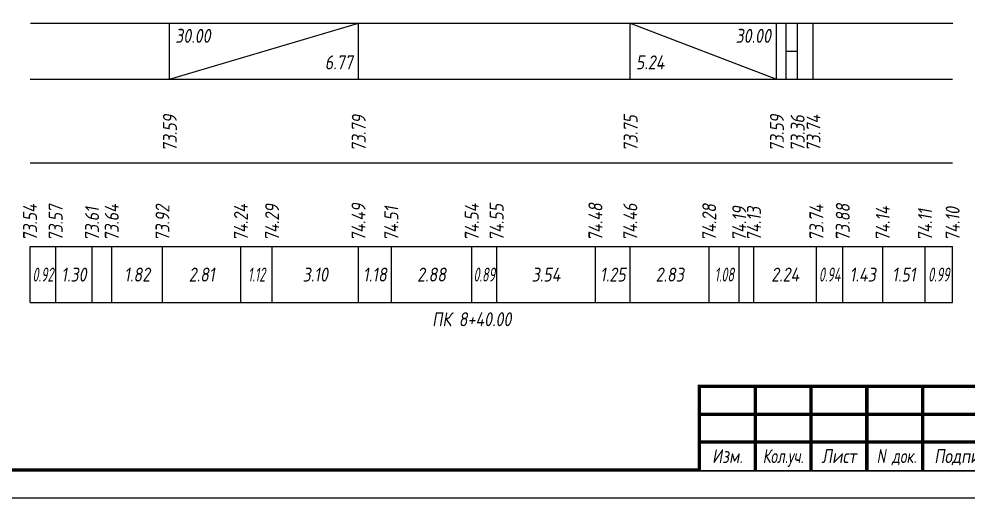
# Model space of a CAD drawing. Extents: x -717 to 1451, y -133302 to 233.
# Drawn here: x 78 to 248.3, y -13265.4 to -13179.7 of the extents above; entities that cross this region are included whole.
import ezdxf
from ezdxf.enums import TextEntityAlignment as Align

# ---------------------------------------------------------------- set-up
doc = ezdxf.new("R2010")
doc.units = 0
for name, color, linetype in [('Зарамочное оформление', 7, 'Continuous'), ('Код_510', 7, 'Continuous'), ('Код_516', 1, 'Continuous'), ('Подписи поперечников', 7, 'Continuous'), ('Таблица', 7, 'Continuous')]:
    doc.layers.add(name, color=color, linetype=linetype)
doc.styles.add('М', font='romand.shx', dxfattribs={"width": 0.8, "oblique": 10, "height": 2.5})

# ---------------------------------------------------------------- blocks, each defined once
blk = doc.blocks.new('Штамп')
at = {"linetype": 'Continuous'}
blk.add_wipeout([(199.95, -411.25), (384.95, -411.25), (384.95, -426.25), (199.95, -426.25)], dxfattribs=at).dxf.layer = 'Зарамочное оформление'
at = {"layer": 'Зарамочное оформление', "linetype": 'Continuous', "lineweight": -3, "const_width": 0.6, "flags": 128}
for points in [[(199.95, -426.25), (199.95, -411.25), (384.95, -411.25)], [(209.95, -411.25), (209.95, -426.25)], [(219.95, -411.25), (219.95, -426.25)], [(229.95, -411.25), (229.95, -426.25)], [(239.95, -411.25), (239.95, -426.25)], [(199.95, -416.25), (264.95, -416.25)], [(199.95, -421.25), (264.95, -421.25)]]:
    blk.add_lwpolyline(points, dxfattribs=at)
at = {"layer": 'Зарамочное оформление', "linetype": 'Continuous', "style": 'М', "oblique": 10}
for s, width, p in [('Изм.', 0.8, (204.95, -423.75)), ('Кол.уч.', 0.7, (214.95, -423.75)), ('Лист', 0.8, (224.95, -423.75)), ('N док.', 0.7, (235.28, -423.75)), ('Подпись', 0.8, (247.45, -423.75))]:
    blk.add_text(s, height=2.5, dxfattribs=dict(at, width=width)).set_placement(p, align=Align.MIDDLE_CENTER)
blk = doc.blocks.new('шифр')
blk.add_blockref('Штамп', (0, -12894))

msp = doc.modelspace()

# ---------------------------------------------------------------- linework, layer by layer
at = {"flags": 128}
msp.add_lwpolyline([(-30.054, -13265.421), (389.946, -13265.421), (389.946, -12968.421), (-30.054, -12968.421)], close=True, dxfattribs=at)
at = {"const_width": 0.6, "flags": 128}
msp.add_lwpolyline([(-10.054, -13260.421), (384.946, -13260.421), (384.946, -12973.421), (-10.054, -12973.421)], close=True, dxfattribs=at)
at = {"layer": 'Код_510'}
for p, q in [((79.946, -13230.421), (79.946, -13220.421)), ((84.543, -13230.421), (84.543, -13220.421)), ((91.058, -13230.421), (91.058, -13220.421)), ((94.591, -13230.421), (94.591, -13220.421)), ((103.681, -13230.421), (103.681, -13220.421)), ((117.743, -13230.421), (117.743, -13220.421)), ((123.329, -13230.421), (123.329, -13220.421)), ((138.814, -13230.421), (138.814, -13220.421)), ((144.71, -13230.421), (144.71, -13220.421)), ((159.13, -13230.421), (159.13, -13220.421)), ((163.591, -13230.421), (163.591, -13220.421)), ((181.298, -13230.421), (181.298, -13220.421)), ((187.55, -13230.421), (187.55, -13220.421)), ((201.696, -13230.421), (201.696, -13220.421)), ((207.084, -13230.421), (207.084, -13220.421)), ((209.72, -13230.421), (209.72, -13220.421)), ((220.921, -13230.421), (220.921, -13220.421)), ((225.64, -13230.421), (225.64, -13220.421)), ((232.807, -13230.421), (232.807, -13220.421)), ((240.38, -13230.421), (240.38, -13220.421)), ((245.339, -13230.421), (245.339, -13220.421))]:
    msp.add_line(p, q, dxfattribs=at)
at = {"layer": 'Код_516'}
for p, q in [((104.946, -13190.421), (104.946, -13180.421)), ((104.946, -13190.421), (138.814, -13180.421)), ((138.814, -13190.421), (138.814, -13180.421)), ((187.55, -13190.421), (187.55, -13180.421)), ((187.55, -13180.421), (213.772, -13190.421)), ((213.772, -13190.421), (213.772, -13180.421)), ((215.493, -13190.421), (215.493, -13180.421)), ((217.493, -13190.421), (217.493, -13180.421)), ((220.339, -13190.421), (220.339, -13180.421)), ((215.493, -13185.421), (217.493, -13185.421))]:
    msp.add_line(p, q, dxfattribs=at)
at = {"layer": 'Таблица'}
for p, q in [((80, -13180.421), (245.393, -13180.421)), ((79.946, -13190.421), (245.339, -13190.421)), ((79.946, -13205.421), (245.339, -13205.421)), ((79.946, -13220.421), (245.339, -13220.421)), ((79.946, -13230.421), (245.339, -13230.421))]:
    msp.add_line(p, q, dxfattribs=at)

# ---------------------------------------------------------------- texts
at = {"layer": 'Код_510', "style": 'М', "oblique": 10, "width": 0.8}
for s, p in [('73.54', (79.946, -13219.421)), ('73.57', (84.543, -13219.421)), ('73.64', (94.591, -13219.421)), ('73.92', (103.681, -13219.421)), ('74.24', (117.743, -13219.421)), ('74.29', (123.329, -13219.421)), ('74.49', (138.814, -13219.421)), ('74.54', (159.13, -13219.421)), ('74.55', (163.591, -13219.421)), ('74.48', (181.298, -13219.421)), ('74.46', (187.55, -13219.421)), ('74.28', (201.696, -13219.421)), ('73.74', (220.921, -13219.421)), ('73.88', (225.64, -13219.421)), ('73.61', (91.058, -13219.421)), ('74.51', (144.71, -13219.421)), ('74.19', (207.084, -13219.421)), ('74.13', (209.72, -13219.421)), ('74.14', (232.807, -13219.421)), ('74.11', (240.38, -13219.421)), ('74.10', (245.339, -13219.421))]:
    msp.add_text(s, height=2.5, rotation=90, dxfattribs=at).set_placement(p, align=Align.MIDDLE_LEFT)
at = {"layer": 'Код_510', "style": 'М', "oblique": 10}
for s, width, p in [('0.92', 0.6, (82.244, -13225.421)), ('1.30', 0.8, (87.8, -13225.421)), ('1.82', 0.8, (99.136, -13225.421)), ('2.81', 0.8, (110.712, -13225.421)), ('1.12', 0.6, (120.536, -13225.421)), ('3.10', 0.8, (131.072, -13225.421)), ('1.18', 0.8, (141.762, -13225.421)), ('2.88', 0.8, (151.92, -13225.421)), ('0.89', 0.6, (161.361, -13225.421)), ('3.54', 0.8, (172.445, -13225.421)), ('1.25', 0.8, (184.424, -13225.421)), ('2.83', 0.8, (194.623, -13225.421)), ('1.08', 0.6, (204.39, -13225.421)), ('2.24', 0.8, (215.321, -13225.421)), ('0.94', 0.6, (223.281, -13225.421)), ('1.43', 0.8, (229.223, -13225.421)), ('1.51', 0.8, (236.593, -13225.421)), ('0.99', 0.6, (242.86, -13225.421))]:
    msp.add_text(s, height=2.5, dxfattribs=dict(at, width=width)).set_placement(p, align=Align.MIDDLE_CENTER)
at = {"layer": 'Код_516', "style": 'М', "oblique": 10, "width": 0.8}
msp.add_text('30.00', height=2.5, dxfattribs=at).set_placement((105.946, -13181.421), align=Align.TOP_LEFT)
msp.add_text('30.00', height=2.5, dxfattribs=at).set_placement((212.772, -13181.421), align=Align.TOP_RIGHT)
msp.add_text('6.77', height=2.5, dxfattribs=at).set_placement((137.814, -13189.421), align=Align.BOTTOM_RIGHT)
msp.add_text('5.24', height=2.5, dxfattribs=at).set_placement((188.55, -13189.421), align=Align.BOTTOM_LEFT)
for s, p in [('73.59', (105, -13203.371)), ('73.79', (138.868, -13203.371)), ('73.75', (187.604, -13203.371)), ('73.59', (213.826, -13203.371)), ('73.36', (217.547, -13203.371)), ('73.74', (220.393, -13203.371))]:
    msp.add_text(s, height=2.5, rotation=90, dxfattribs=at).set_placement(p, align=Align.MIDDLE_LEFT)
at = {"layer": 'Подписи поперечников', "style": 'М', "oblique": 10, "width": 0.8}
msp.add_text('ПК 8+40.00', height=2.5, dxfattribs=at).set_placement((159.13, -13235.421), align=Align.BOTTOM_CENTER)

# ---------------------------------------------------------------- next in the draw order: block references
msp.add_blockref('шифр', (0, 59.829))

doc.saveas('drawing.dxf')
